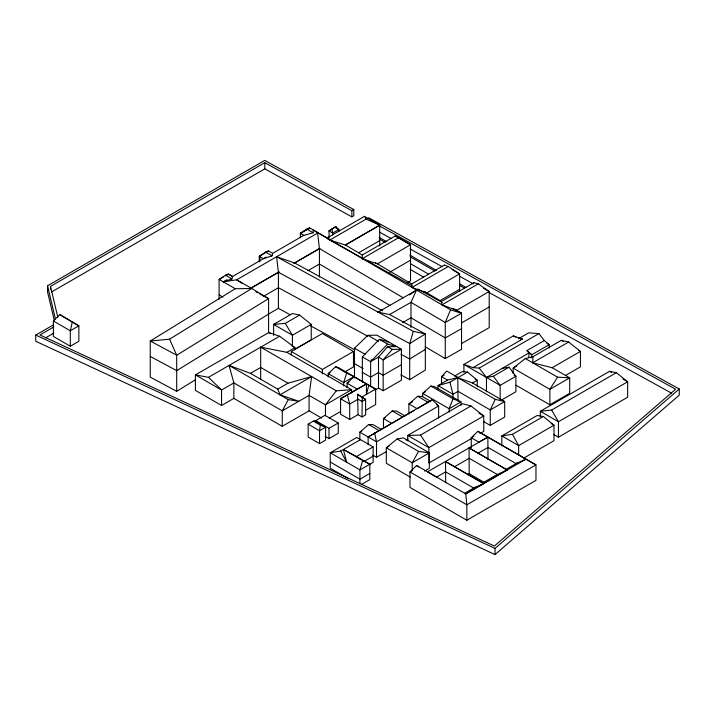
<?xml version="1.0" encoding="UTF-8"?>
<svg xmlns="http://www.w3.org/2000/svg" width="715" height="715" viewBox="0 0 715 715"><rect width="100%" height="100%" fill="white"/><g stroke="black" fill="none" stroke-linecap="round" stroke-linejoin="round"><path stroke-width="1.07" d="M358.054 414.655L357.563 394.278L365.606 399.435L365.606 414.888L362.031 416.952L358.054 414.655L349.707 419.482L340.572 414.208L340.572 398.756L366.464 383.928L366.411 394.385L368.797 385.278L353.952 376.707L347.097 383.231L347.097 387.646M362.264 396.995L362.031 416.952M516.033 385.242L549.871 404.779L569.712 393.322L569.712 377.869L552.159 367.733L532.657 362.782L532.997 356.678L525.311 358.537L513.155 368.127L513.155 373.65M395.279 235.932L410.526 244.762L377.449 263.862L362.112 258.758L362.326 254.978L395.279 235.932L410.526 244.762L410.535 280.843L407.702 282.479M233.859 398.362L233.859 382.909L229.068 365.428L250.438 373.337L277.751 389.112L288.002 383.195L311.624 376.573L309.086 395.368L309.086 410.821L282.255 426.31L233.859 398.362L221.552 405.468L195.392 390.363L195.392 374.91L268.786 332.546L279.637 336.229L294.938 347.642L294.938 349.85M313.42 421.117L320.338 425.103L319.534 430.716L319.534 443.595L325.593 440.1L325.593 427.221L314.225 420.652L308.165 424.156L308.165 437.035L319.534 443.595M72.358 321.705L70.311 330.777L70.311 346.23L78.873 341.287L78.873 325.834L59.881 314.502L53.375 320.99L53.375 336.443L70.311 346.23M272.647 253.333L272.058 255.791L263.361 258.723L259.241 256.31L259.241 261.833M268.938 313.822L278.403 308.362L278.403 272.254L276.589 256.756L413.288 331.331L409.704 343.584L409.704 379.665L400.892 374.883M348.437 478.719L330.259 468.218L330.259 452.774L340.68 451.058L346.632 462.221L343.397 449.485L362.648 460.594L359.922 469.898L359.922 483.286M328.221 376.939L328.221 373.632L335.63 366.777L346.641 373.141L343.692 382.561L343.692 385.877M422.645 396.727L422.645 393.411L430.913 386.064L452.988 398.809L449.181 408.739L449.181 412.046M410.991 327.568L410.991 302.329L416.47 290.138L377.967 312.16L389.523 314.537L410.991 302.329L445.248 322.483L450.548 309.818L313.161 229.971L313.197 232.786L303.848 235.342L300.38 233.305L309.693 227.933L328.882 239.042M370.629 385.948L370.629 361.683L371.496 359.708M490.249 425.389L504.701 417.042L504.701 401.589L495.245 399.328L490.249 409.936L490.249 425.389L483.626 421.555M277.751 389.112L280.003 394.832L298.834 401.285L288.315 399.631L282.255 410.857L282.255 426.31M424.594 471.078L429.349 468.325L429.349 452.872L418.561 451.38L412.224 462.766L412.224 470.488M516.936 365.946L513.155 368.127L549.871 389.326L569.712 377.869L557.557 377.154L549.871 389.326L549.871 404.779M351.61 393.027L351.61 389.711L336.3 390.828L325.45 404.815L325.45 415.853M335.827 226.566L329.052 230.9L332.77 233.054L338.803 229.578L335.827 226.566L329.052 230.9M379.361 339.366L387.628 344.138L396.762 346.587L387.628 346.712L378.494 357.134L370.629 361.683L362.353 356.901L379.361 339.366L388.495 341.815L386.466 341.842M383.16 390.739L401.428 380.192L401.428 349.286L392.294 349.412L383.16 359.833L383.16 390.739L378.494 388.039L375 390.059M370.629 361.683L387.628 344.138M466.85 520.252L466.85 504.799L465.751 493.904L416.622 465.537L409.963 471.954L409.963 487.407L466.85 520.252L535.964 480.346L535.964 464.902L477.906 431.333L471.257 437.75L471.257 447.688M354.497 378.003L354.497 348.205L367.894 335.317L377.028 335.192L401.428 349.286L383.16 359.833L378.494 357.134L378.494 388.039M390.828 423.959L381.327 429.447L372.962 424.621L368.636 424.54L359.842 432.191L359.842 439.913M414.36 410.374L404.896 415.844L396.584 411.045L392.258 410.964L383.472 418.615L383.472 428.544M408.891 413.869L408.891 403.939L417.676 396.289L422.002 396.369L430.314 401.169L432.218 399.685L438.635 405.968L438.635 418.105M53.589 324.78L35.75 335.076L35.75 341.261L495.012 554.59L495.012 548.405L679.25 388.987L368.904 217.852L367.617 218.629M495.012 554.59L679.25 395.172L679.25 388.987M389.139 446.142L386.288 447.787L412.224 462.766L429.349 452.872L403.412 437.902L397.075 438.983L386.288 447.787L386.288 463.24L410.303 477.111M409.507 294.875L416.47 290.138M266.15 257.105L232.572 276.499L228.416 274.068L225.493 275.212L219.103 279.467L223.759 276.75M268.545 250.965L265.631 252.082L259.232 256.336L268.554 250.938L272.674 253.342L303.857 235.315M306.771 229.077L300.372 233.331L309.684 227.96L306.771 229.077L313.197 232.786M368.154 444.712L368.154 436.99L432.218 399.685M219.103 299.245L219.103 279.44L235.253 288.717L150.248 341.028L169.58 339.178L251.752 288.476L268.59 298.656L268.599 332.555M195.651 379.638L176.703 391.293L150.248 377.109L150.248 341.001L176.694 355.212L268.599 298.629L259.795 293.901M268.599 314.082L176.703 370.638L150.248 356.445M425.336 349.403L409.704 359.01L400.892 354.229M409.704 379.665L425.336 370.057L425.336 333.95L389.532 314.511M392.669 422.869L404.896 415.844M430.314 401.169L417.203 408.739L408.891 403.939M368.154 436.99L381.327 429.447M51.48 292.006L264.791 168.847L351.878 216.877L351.878 210.693L353.809 209.531L264.747 160.41L47.556 285.803L47.556 291.988L54.385 320.794M351.878 216.877L353.809 215.707L353.809 209.531M50.515 289.468L50.515 286.384L264.791 162.671L351.878 210.693M53.813 326.934L39.933 334.942L494.387 546.046L675.621 389.219L379.665 226.02M45.483 337.918L53.813 333.11M225.618 275.704L228.416 274.068L232.572 276.499L231.919 278.921L223.259 281.871L226.986 279.717M364.471 216.359L327.05 237.988L329.758 240.079L345.372 245.022L379.719 225.189L364.471 216.359L366.134 219.076L379.719 225.189M329.758 240.079L366.134 219.076M250 288.672L278.403 272.254L409.704 343.584L425.336 333.95L413.288 331.331M263.263 296.448L278.403 287.707L367.573 336.13M307.959 270.645L319.435 264.014L389.997 305.457M358.742 252.735L379.728 240.615M362.112 258.758L398.487 237.755M273.631 335.433L273.631 324.395L285.258 323.386L299.603 315.101L311.231 324.395L311.231 339.848L295.25 349.072M389.738 272.192L410.535 260.189M260.689 379.567L260.689 347.168L286.849 352.316L351.61 389.711L325.45 404.815L309.086 395.368L282.255 410.857L233.859 382.909L221.552 390.015L195.392 374.91L208.467 377.314L279.637 336.229M311.231 324.395L292.435 335.246L273.631 324.395L292.435 313.536L299.603 315.101M250.438 373.337L260.689 367.421L288.002 383.195M286.849 352.316L294.938 347.642L292.14 346.024M291.264 354.774L291.264 351.467L322.376 333.503L353.487 351.467L353.487 366.92L345.005 371.818M375.554 262.745L411.688 283.962L444.364 265.077M411.688 283.962L411.894 287.502L448.269 266.498L459.611 273.908L459.62 291.506M440.324 300.479L459.62 289.334M291.264 351.467L322.376 369.432L353.487 351.467M423.968 291.184L441.477 301.462L473.956 282.693M280.003 394.832L311.624 376.573M441.477 301.462L441.942 304.849L478.317 283.846L489.203 291.523L489.212 327.604L461.407 343.656M330.107 372.542L328.221 373.632L343.692 382.561L354.05 376.591L338.579 367.653L335.63 366.777M348.947 382.168L347.097 383.231L357.277 389.112M461.407 323.001L489.212 306.95M362.425 397.603L365.606 399.435L362.031 401.499L358.054 399.202L349.707 404.029L340.572 398.756L366.464 383.928M401.428 364.713L383.16 375.259L378.494 372.569L370.629 377.109L362.353 372.327M315.717 422.708L315.717 420.652L324.959 415.317L338.258 422.985L338.258 433.29L329.007 438.626L325.209 436.436M329.186 418.105L340.403 411.634M315.717 420.652L329.007 428.33L338.258 422.985M365.374 410.437L375.652 404.502L375.652 389.049L353.952 376.707M444.078 375.152L441.504 376.644L441.504 384.366M502.216 368.386L509.062 367.188L515.899 376.287L500.16 385.376L463.901 364.444L473.008 367.644L522.495 339.08L513.388 335.871L463.901 364.444L463.901 372.166M425.371 391.838L422.645 393.411L449.181 408.739L461.014 401.901L461.014 405.217M518.402 338.767L528.671 332.841L538.931 333.619L544.321 340.537L549.192 344.693L549.192 348.008M447.519 380.112L441.504 376.644L446.741 371.04L458.029 377.556L447.519 380.112L438 385.608L438 388.924M454.409 376.135L462.274 371.594L467.538 372.068L477.271 380.255L477.271 386.878M361.719 431.109L359.842 432.191L376.528 441.816L438.635 405.968L436.785 404.896M385.34 417.533L383.472 418.615L391.784 423.414M409.829 403.394L412.635 401.776M458.065 401.285L457.788 377.699L472.508 383.008L504.701 401.589L490.249 409.936L458.065 391.346L452.997 394.269L438 385.608L449.958 382.212L467.538 372.068M473.008 367.644L479.184 368.109L538.931 333.619M340.68 451.058L360.476 439.627M546.966 343.415L549.192 344.693L531.862 354.694L528.894 352.987L526.991 350.547L544.321 340.537M472.508 383.008L477.271 380.255L475.395 379.173M479.184 368.109L486.477 377.475L493.323 376.269L509.062 367.188M343.397 449.485L356.544 456.501L373.123 446.929L373.123 462.382L359.94 469.889L330.259 452.774L356.749 437.473L373.123 446.929M531.111 357.768L561.275 340.349L568.622 342.02L580.428 351.405L580.428 366.858L565.351 375.572M532.657 362.782L568.622 342.02M363.908 461.515L373.123 456.197M372.81 455.124L376.528 457.269L386.082 451.755M406.147 440.172L408.059 439.073M407.702 440.941L407.702 435.426L420.509 435.095L470.953 405.968L483.76 415.942L483.76 431.395L479.908 433.621M552.159 367.733L580.428 351.405L578.515 350.305M369.834 473.446L359.94 479.157L330.259 462.042M501.09 400.293L515.899 391.74L515.899 376.287L514.076 375.232M361.736 484.296L369.834 479.631L369.834 464.178L356.544 456.501M412.618 470.425L409.963 471.954L466.85 504.799L535.964 464.902L477.906 431.333M473.911 436.221L471.257 437.75L478.907 442.174L487.871 437.088L487.988 459.557M471.239 438.626L428.857 463.097L428.857 447.644L420.509 435.095M487.871 437.088L427.49 471.855L436.57 477.102L445.66 471.855L473.732 488.059L483.68 483.546L445.543 461.524L445.66 482.893M553.687 434.434L558.451 437.187L627.654 397.236L627.654 381.783L616.366 372.694L609.546 371.326L540.343 411.277L540.343 416.8M622.89 379.03L627.654 381.783L558.451 421.734L540.343 411.277L551.631 410.07L616.366 372.694M445.543 461.524L454.508 466.752L469.192 458.27L497.265 474.474L507.212 469.961L469.076 447.939L469.192 473.714L484.162 482.366M469.076 447.939L478.04 453.158L487.988 447.411L516.06 463.624L526.008 459.11L465.751 493.904L464.643 493.305L475.502 487.04M501.823 445.829L501.823 435.891L512.467 434.318L543.346 416.488L553.991 425.211L553.991 440.663L523.425 458.306M467.36 474.778L469.192 473.714M454.508 466.752L482.571 482.956L497.265 474.474M478.04 453.158L506.113 469.371L517.83 462.605M465.751 493.904L507.212 469.961L506.113 469.371M250.259 288.538L279.252 271.843M293.749 263.486L319.837 248.463M402.59 322.545L410.991 317.782L445.257 337.909L461.541 328.668M445.248 322.483L461.541 313.215L461.541 349.322L445.257 358.564L425.264 346.82M377.967 312.16L379.808 311.597M271.521 255.934L272.058 255.791L265.631 252.082M231.392 279.065L231.919 278.921L225.493 275.212M223.259 281.871L236.701 279.788L317.621 233.072L319.435 248.588L319.435 277.062M235.208 288.771L251.752 288.476L236.701 279.788L242.019 283.346M520.449 338.928L522.495 339.08M430.913 386.064L434.479 386.583L461.014 401.901L452.988 398.809M543.346 416.488L537.162 415.495L501.823 435.891L518.652 445.606L553.991 425.211L551.185 423.593M456.233 377.189L458.029 377.556M473.947 282.72L478.317 283.846M470.953 405.968L462.596 403.725L407.702 435.426L428.857 447.644L483.76 415.942L478.952 413.172M450.548 309.818L461.533 313.242L454.713 309.238M276.589 256.756L294.553 262.95L319.435 248.561L403.332 297.869M444.364 265.104L448.269 266.498M411.894 287.502L426.81 292.846L459.62 273.881L451.996 269.475M441.942 304.849L456.599 310.346L489.212 291.497L483.492 288.199M320.338 425.103L325.593 427.221L319.534 430.716L308.165 424.156M35.75 335.076L495.012 548.405M346.641 373.141L354.05 376.591M362.648 460.594L369.834 464.178M255.881 291.8L257.838 292.855M482.571 482.956L483.68 483.546M294.562 262.932L382.57 310.757M278.403 308.362L290.165 314.743M310.739 325.924L354.837 349.867M368.797 385.278L375.652 389.049L361.629 397.138L357.563 394.278M379.665 232.196L391.391 238.667M409.945 248.9L442.174 266.668M459.763 276.365L473.437 283.909M489.06 292.524L671.707 393.25M327.568 238.819L412.028 285.741M417.855 288.976L442.12 302.454M452.801 308.388L461.533 313.242M561.275 340.349L563.188 341.457M379.093 237.317L386.752 241.742M409.749 255.014L436.579 270.502M459.575 283.784L466.278 287.653M609.546 371.326L611.45 372.426M379.343 239.016L385.09 242.331M410.008 256.721L434.917 271.101M459.834 285.482L464.625 288.252M410.267 263.567L428.464 274.077M410.285 269.457L423.7 277.206M338.803 229.578L335.076 227.37M513.388 335.871L515.899 337.319M525.311 358.537L557.557 377.154M457.788 377.699L495.245 399.328M367.894 335.317L378.405 341.386M387.628 346.712L392.294 349.412M354.497 348.205L365.007 354.274M417.676 396.289L427.892 402.188M354.497 363.631L363.095 368.591M219.103 294.893L222.892 297.082M268.786 332.546L270.654 333.619M392.258 410.964L402.465 416.863M260.689 347.168L336.3 390.828M397.075 438.983L418.561 451.38M368.636 424.54L378.896 430.466M309.086 410.821L321.598 418.043M229.068 365.428L288.315 399.631M61.928 316.048L78.873 325.834L70.311 330.777L53.375 320.99M362.326 254.978L345.381 244.995L379.728 225.171L379.728 246.058M416.622 465.537L418.811 466.85M59.881 314.502L61.249 315.538M526.991 350.547L531.862 354.694L531.862 356.901M208.467 377.314L221.552 390.015L221.552 405.468M493.323 376.269L500.16 385.376L500.16 399.721M285.258 323.386L292.435 335.246L292.435 346.283M551.631 410.07L558.451 421.734L558.451 437.187M512.467 434.318L518.652 445.606L518.652 455.544M169.58 339.178L176.694 355.212M347.374 394.957L349.707 404.029L349.707 419.482M449.958 382.212L452.997 394.269L452.997 397.576M50.515 286.384L57.843 317.326M47.556 285.803L55.395 318.881M374.571 432.968L376.528 441.816L376.528 457.269M332.091 228.72L332.77 235.092M528.894 357.402L528.894 352.987L486.486 377.475L486.477 391.829M445.257 322.456L445.257 358.564M362.353 356.901L362.353 382.284M338.803 229.524L338.803 231.606M329.052 230.856L329.052 238.024M329.007 428.33L329.007 438.626M322.376 369.432L322.376 373.847M300.38 233.305L300.38 237.72M264.791 162.671L264.791 168.847M259.894 256.971L259.894 261.324M176.703 355.194L176.703 391.293"/></g></svg>
